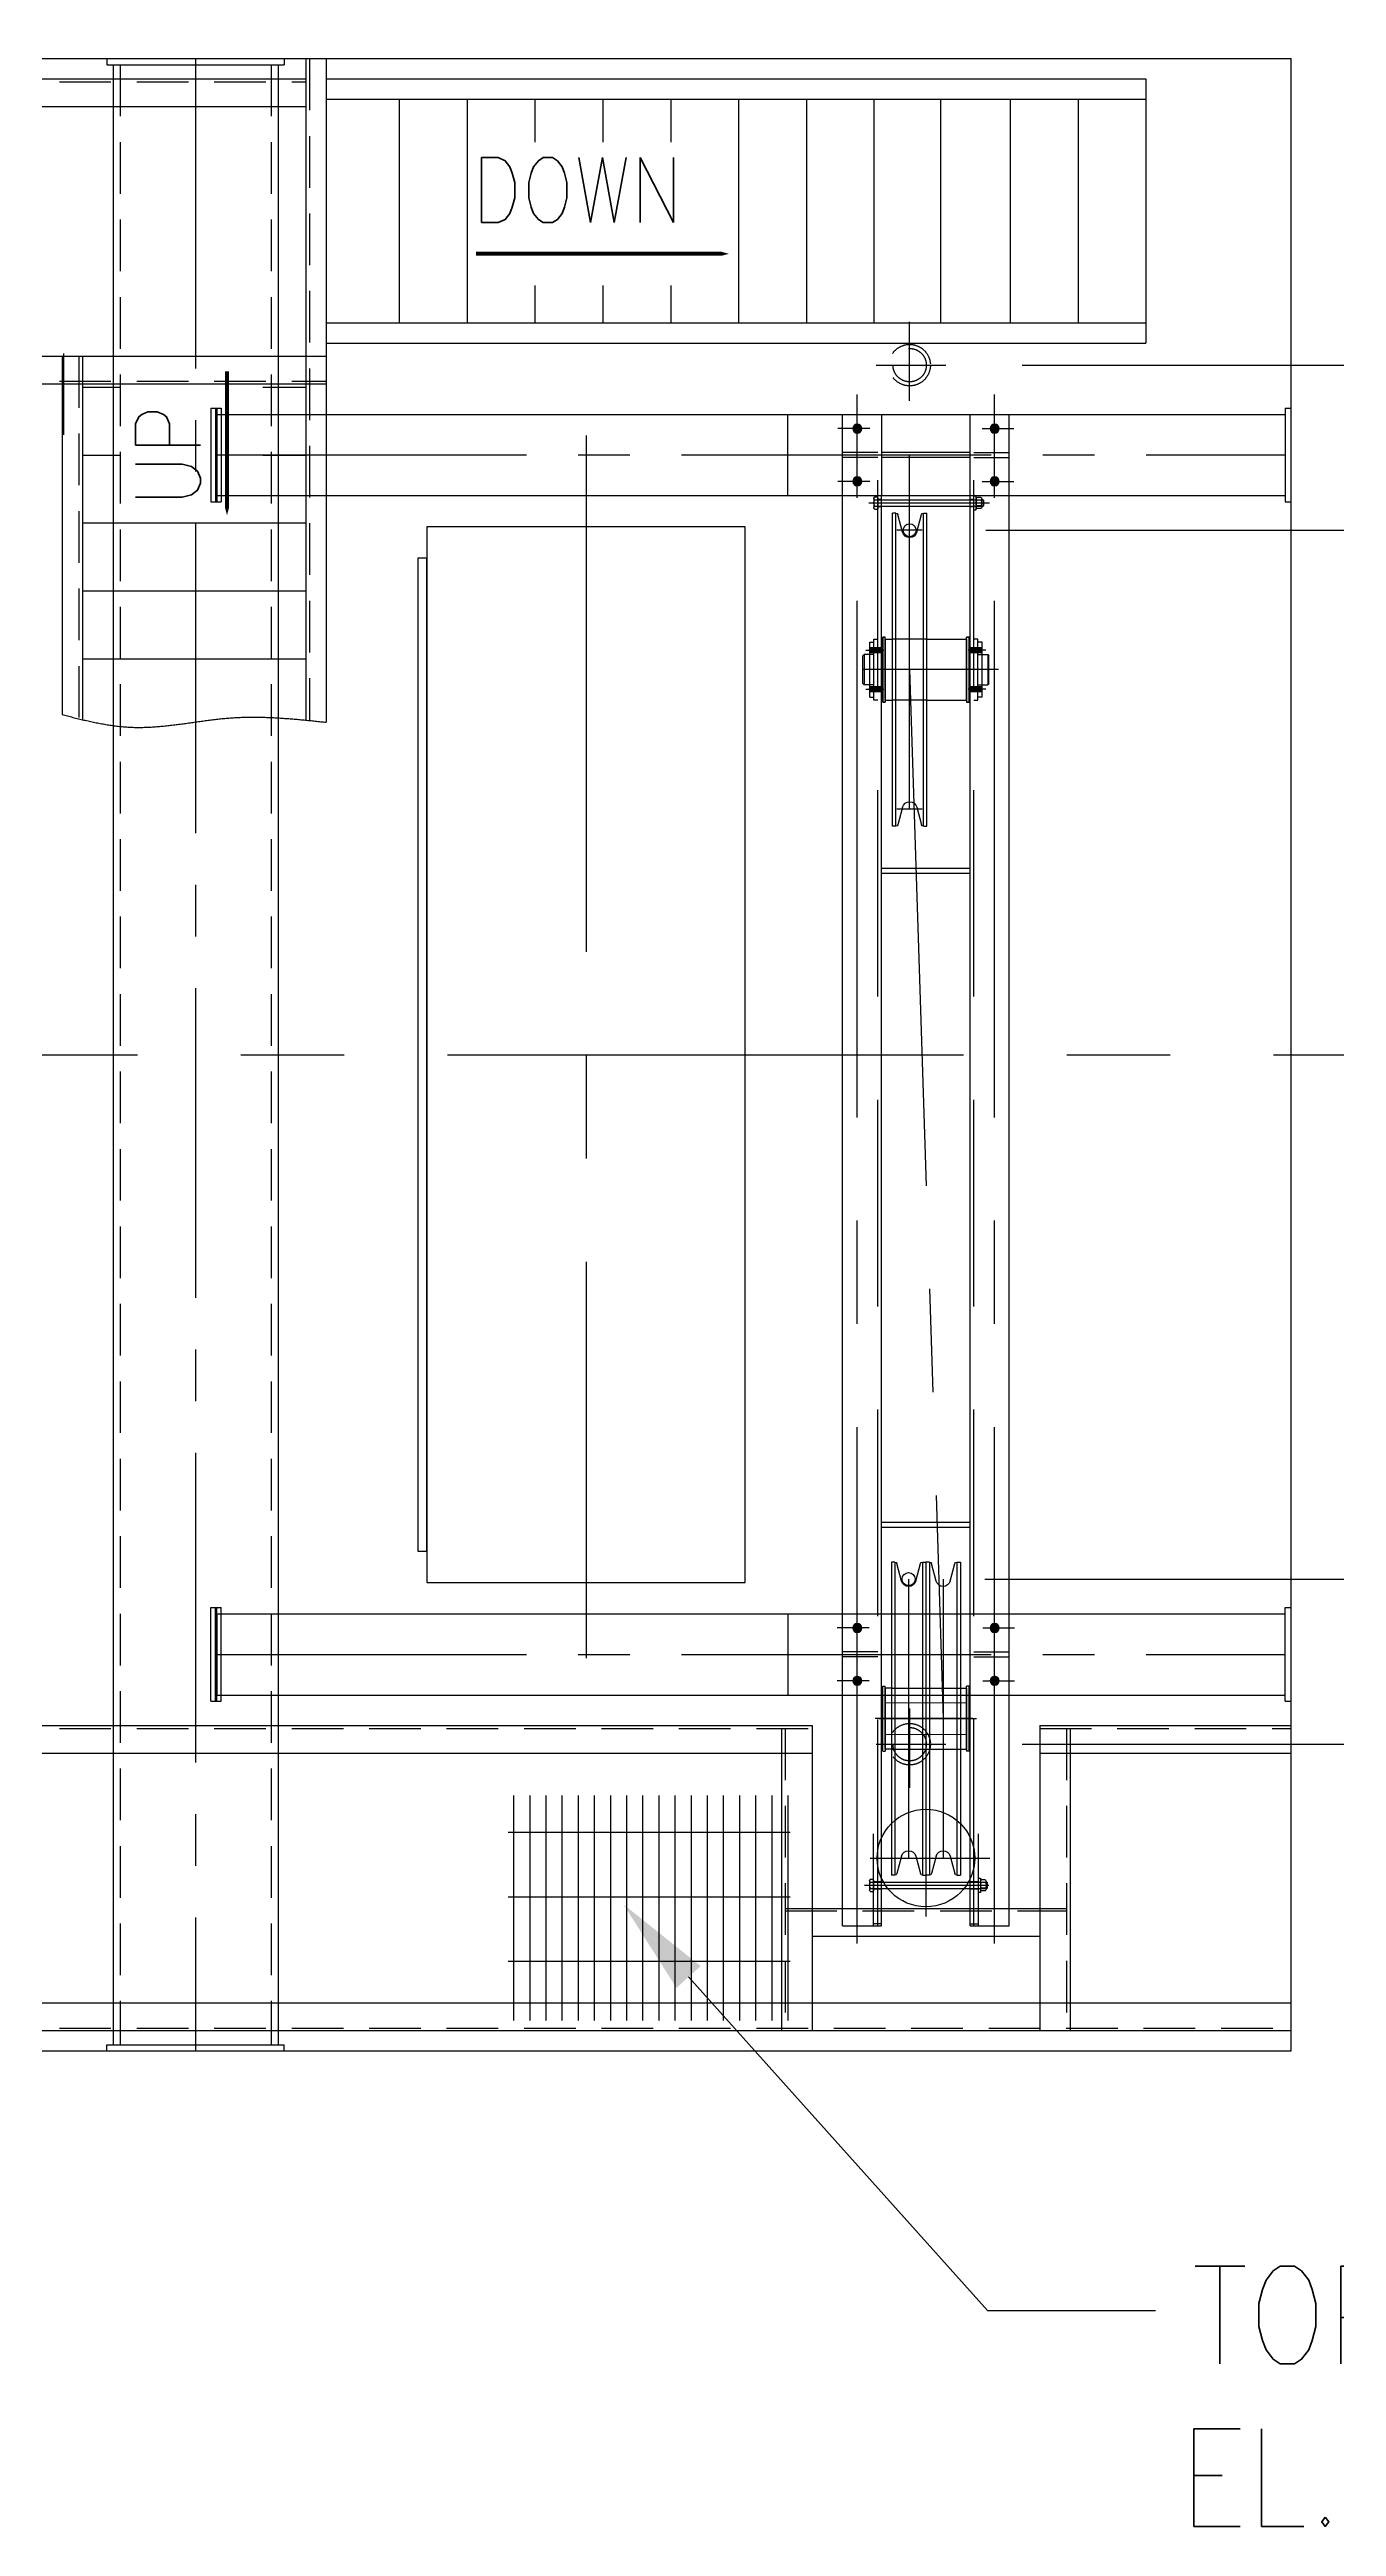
# Model space of a CAD drawing. Extents: x 0 to 68580, y 0 to 45720.
# Drawn here: x 39580 to 42745, y 21572 to 27664 of the extents above; entities that cross this region are included whole.
import ezdxf

# ---------------------------------------------------------------- set-up
doc = ezdxf.new("R2010")
doc.units = 0
doc.header["$LTSCALE"] = 40
for name, pattern in [('CENTER', [50.8, 31.75, -6.35, 6.35, -6.35]), ('CENTER2', [28.575, 19.05, -3.175, 3.175, -3.175]), ('HIDDEN2', [4.7625, 3.175, -1.5875]), ('HIDDENX2', [19.05, 12.7, -6.35])]:
    doc.linetypes.add(name, pattern=pattern)
doc.layers.get('0').update_dxf_attribs({"linetype": 'CONTINUOUS'})
doc.layers.get('DEFPOINTS').update_dxf_attribs({"linetype": 'CONTINUOUS'})
for name, color, linetype in [('EMS_CL', 1, 'CENTER'), ('EMS_DIM', 3, 'CONTINUOUS'), ('EMS_GRAY', 252, 'CONTINUOUS'), ('EMS_HATCH', 3, 'CONTINUOUS'), ('EMS_HF', 252, 'HIDDEN2'), ('EMS_HIDDEN', 252, 'HIDDENX2'), ('EMS_OBJECT', 252, 'CONTINUOUS'), ('EMS_REV', 7, 'CONTINUOUS'), ('EMS_SHIPSTRUCTURE', 151, 'CONTINUOUS'), ('EMS_TXT', 2, 'CONTINUOUS'), ('EMS_WALKWAY_PLATFORM', 2, 'CONTINUOUS'), ('EMS_WALKWAY_STAIRS', 2, 'CONTINUOUS'), ('MIKES_CHECK', 75, 'CONTINUOUS'), ('WALWAYSTUFF', 2, 'CONTINUOUS')]:
    doc.layers.add(name, color=color, linetype=linetype)
doc.styles.add('EMS', font='Romans.shx', dxfattribs={"width": 0.85, "height": 240})
doc.styles.add('ROMANS', font='romans.shx', dxfattribs={"width": 0.8})
doc.dimstyles.get("Standard").update_dxf_attribs({"dimtxt": 0.125, "dimasz": 0.25, "dimexe": 0.18, "dimexo": 0.0625, "dimgap": 0.09, "dimtad": 0, "dimtih": 1, "dimtoh": 1, "dimzin": 12, "dimcen": 0.09, "dimclrd": 160, "dimclre": 160, "dimclrt": 200, "dimazin": 3, "dimtfac": 1, "dimtofl": 0, "dimtmove": 0, "dimatfit": 3})

# ---------------------------------------------------------------- blocks, each defined once
blk = doc.blocks.new('*X199')
at = {"color": 0}
for p, q in [((40721.2, 23370.2), (40721.2, 22816.7)), ((40760.9, 23370.2), (40760.9, 22816.7)), ((40800.6, 23370.2), (40800.6, 22816.7)), ((40840.2, 23370.2), (40840.2, 22816.7)), ((40879.9, 23370.2), (40879.9, 22816.7)), ((40919.6, 23370.2), (40919.6, 22816.7)), ((40959.3, 23370.2), (40959.3, 22816.7)), ((40999, 23370.2), (40999, 22816.7)), ((41038.7, 23370.2), (41038.7, 22816.7)), ((41078.4, 23370.2), (41078.4, 22816.7)), ((41118.1, 23370.2), (41118.1, 22816.7)), ((41157.7, 23370.2), (41157.7, 22816.7)), ((41197.4, 23370.2), (41197.4, 22816.7)), ((41237.1, 23370.2), (41237.1, 22816.7)), ((41276.8, 23370.2), (41276.8, 22816.7)), ((41316.5, 23370.2), (41316.5, 22816.7)), ((41356.2, 23370.2), (41356.2, 22816.7)), ((41395.9, 23370.2), (41395.9, 22816.7)), ((40708.2, 23279.8), (41401.7, 23279.8)), ((40708.2, 23121), (41401.7, 23121)), ((40708.2, 22962.3), (41401.7, 22962.3))]:
    blk.add_line(p, q, dxfattribs=at)
blk = doc.blocks.new('*U310')
at = {"layer": 'EMS_DIM', "color": 0, "style": 'EMS', "width": 0.85}
blk.add_text('3083', height=240, dxfattribs=at).set_placement((38280.4, 28945.5))
blk = doc.blocks.new('*D99')
at = {"layer": 'DEFPOINTS', "color": 0}
for p in [(37127.4, 28833), (37127.4, 27642.2), (40210.5, 27642.2)]:
    blk.add_point(p, dxfattribs=at)
at = {"layer": 'EMS_DIM', "color": 0}
for p, q in [((37127.4, 27829.7), (37127.4, 28945.5)), ((40210.5, 27829.7), (40210.5, 28945.5)), ((39970.5, 28833), (37367.4, 28833))]:
    blk.add_line(p, q, dxfattribs=at)
for points in [[(37367.4, 28873), (37367.4, 28793), (37127.4, 28833)], [(39970.5, 28873), (39970.5, 28793), (40210.5, 28833)]]:
    blk.add_solid(points, dxfattribs=at)
at = {"layer": 'EMS_REV'}
blk.add_blockref('*U310', (0, 0), dxfattribs=at)
blk = doc.blocks.new('A$C523022BE')
at = {"layer": 'EMS_CL'}
for p, q in [((3661.1, 129), (-199.1, 129)), ((-65, 98.1), (-65, 176.5)), ((65, 98.1), (65, 176.5)), ((2885, 99.6), (2885, 178.1)), ((3015, 99.6), (3015, 178.1)), ((118, 100.3), (118, -196.7)), ((480, 107.7), (480, 63.8)), ((528, -218.9), (528, 117.2)), ((576, 107.7), (576, 63.8)), ((3108, -154.7), (3108, 84.7)), ((3108, 74.7), (3108, -164.7)), ((3518, 111.3), (3518, -194.7)), ((343, 0), (0, 0)), ((185, -31), (185, 31.9)), ((871, 0), (185, 0)), ((528, 0), (3108, -82.5)), ((871, -31), (871, 31.9)), ((2765, 2.5), (3451, 2.5)), ((2765, -82.5), (3451, -82.5)), ((-65, -178.1), (-65, -256.5)), ((65, -178.1), (65, -256.5)), ((480, -187.7), (480, -143.8)), ((576, -187.7), (576, -143.8)), ((2885, -179.6), (2885, -258.1)), ((3015, -179.6), (3015, -258.1)), ((3661.1, -209), (-199.1, -209))]:
    blk.add_line(p, q, dxfattribs=at)
at = {"layer": 'EMS_HF'}
for p, q in [((102.6, 85.3), (102.6, 78.7)), ((102.6, 78.7), (133.4, 78.7)), ((104.7, 78), (104.7, 78.7)), ((105.7, 78), (132.3, 78)), ((106.5, 88), (129.5, 88)), ((109, 78), (109, 69)), ((110, 78), (110, 69)), ((110.3, 85.3), (110.3, 78.7)), ((125.7, 85.3), (125.7, 78.7)), ((126, 78), (126, 69)), ((127, 78), (127, 69)), ((131.3, 78), (131.3, 78.7)), ((133.4, 85.3), (133.4, 78.7)), ((3509, 89), (3509, 69)), ((3510, 89), (3510, 69)), ((3526, 89), (3526, 69)), ((3527, 89), (3527, 69)), ((104.7, -175.1), (104.7, -165.8)), ((108, -163.5), (123, -163.5)), ((108, -177.4), (123, -177.4)), ((109, -149), (109, -158)), ((110, -149), (110, -180.9)), ((110, -180.9), (111.1, -182)), ((111.1, -182), (124.9, -182)), ((111.3, -175.1), (111.3, -165.8)), ((123, -163.5), (128, -163.5)), ((123, -177.4), (128, -177.4)), ((124.7, -175.1), (124.7, -165.8)), ((124.9, -182), (126, -180.9)), ((126, -149), (126, -180.9)), ((127, -149), (127, -158)), ((131.3, -175.1), (131.3, -165.8)), ((3509, -149), (3509, -169)), ((3510, -149), (3510, -189.9)), ((3526, -149), (3526, -189.9)), ((3527, -149), (3527, -169))]:
    blk.add_line(p, q, dxfattribs=at)
at = {"layer": 'EMS_HF', "const_width": 2.5}
for points in [[(3069.2, -140), (3069.2, 60)], [(3146.8, -140), (3146.8, 60)]]:
    blk.add_lwpolyline(points, dxfattribs=at)
at = {"layer": 'EMS_HF'}
blk.add_lwpolyline([(100.5, -158), (100.5, -163.1), (135.5, -163.1), (135.5, -158)], close=True, dxfattribs=at)
for centre, radius, start, end in [((106.5, 83.9), 4.11, 20.56999, 159.43001), ((118, 75.6), 12.4, 51.78679, 128.21321), ((129.5, 83.9), 4.11, 20.56999, 159.43001), ((108, -167.1), 3.56, 20.56999, 159.43001), ((108, -173.8), 3.56, 200.56999, 339.43001), ((118, -174.3), 10.8, 51.78679, 128.21321), ((118, -166.6), 10.8, 231.78679, 308.21321), ((128, -167.1), 3.56, 20.56999, 159.43001), ((128, -173.8), 3.56, 200.56999, 339.43001)]:
    blk.add_arc(centre, radius, start, end, dxfattribs=at)
at = {"layer": 'EMS_HIDDEN'}
for p, q in [((-6, 78), (-6, 165)), ((6, 78), (6, 165)), ((2944, 78), (2944, 165)), ((2956, 78), (2956, 165)), ((3618, 78), (-100, 78)), ((3618, 89), (3391.4, 89)), ((453, -42.5), (453, 42.5)), ((603, -42.5), (603, 42.5)), ((3033, 45), (3033, -125)), ((3183, 45), (3183, -125)), ((3618, -158), (-100, -158)), ((-6, -158), (-6, -245)), ((6, -158), (6, -245)), ((2944, -158), (2944, -245)), ((2956, -158), (2956, -245)), ((3618, -169), (3391.4, -169))]:
    blk.add_line(p, q, dxfattribs=at)
at = {"layer": 'EMS_OBJECT'}
for p, q in [((3618, 165), (-100, 165)), ((-100, 165), (-100, 69)), ((3618, 165), (3618, 69)), ((-100, 69), (100, 69)), ((-6, -149), (-6, 69)), ((6, -149), (6, 69)), ((3618, 69), (100, 69)), ((110, 69), (110, -149)), ((126, 69), (126, -149)), ((448, 60), (448, 66)), ((448, 66), (448, 60)), ((448, 66), (608, 66)), ((608, 66), (448, 66)), ((453, 88), (453, 78)), ((603, 88), (453, 88)), ((596, 98), (460, 98)), ((460, 98), (460, 88)), ((490.7, 112), (493.7, 115)), ((490.7, 88), (490.7, 112)), ((490.7, 112), (565.3, 112)), ((562.3, 115), (493.7, 115)), ((562.3, 115), (565.3, 112)), ((565.3, 88), (565.3, 112)), ((596, 98), (596, 88)), ((603, 78), (603, 88)), ((608, 60), (608, 66)), ((608, 66), (608, 60)), ((1017, -149), (1017, 69)), ((1029, -149), (1029, 69)), ((2626, -149), (2626, 69)), ((2638, -149), (2638, 69)), ((3028, 66), (3028, 60)), ((3188, 66), (3028, 66)), ((3188, 66), (3188, 60)), ((3502.6, 96.3), (3502.6, 89.7)), ((3502.6, 89.7), (3533.4, 89.7)), ((3504.7, 89), (3504.7, 89.7)), ((3505.7, 89), (3532.3, 89)), ((3506.5, 99), (3529.5, 99)), ((3510, 69), (3510, -149)), ((3510.3, 96.3), (3510.3, 89.7)), ((3525.7, 96.3), (3525.7, 89.7)), ((3526, 69), (3526, -149)), ((3531.3, 89), (3531.3, 89.7)), ((3533.4, 96.3), (3533.4, 89.7)), ((3613, 69), (3613, 89)), ((328, 42.5), (143, 42.5)), ((143, 33.7), (143, 42.5)), ((328, 33.7), (143, 33.7)), ((189.7, 17.4), (146.7, 28.9)), ((913, 42.5), (328, 42.5)), ((913, 33.7), (328, 33.7)), ((453, 60), (448, 60)), ((453, 60), (448, 60)), ((453, 60), (603, 60)), ((603, 60), (453, 60)), ((453, 60), (453, 42.5)), ((603, 60), (603, 42.5)), ((603, 60), (608, 60)), ((603, 60), (608, 60)), ((866.3, 17.4), (909.3, 28.9)), ((913, 33.7), (913, 42.5)), ((2723, 45), (3493, 45)), ((2723, 36.2), (2723, 45)), ((2723, 36.2), (3493, 36.2)), ((2769.7, 19.9), (2726.7, 31.4)), ((3033, 60), (3028, 60)), ((3033, 42.5), (3033, 60)), ((3183, 60), (3033, 60)), ((3033, 60), (3183, 60)), ((3033, 45), (3033, 60)), ((3033, 60), (3068, 60)), ((3033, 42.5), (3033, 60)), ((3148, 60), (3068, 60)), ((3148, 60), (3183, 60)), ((3183, 42.5), (3183, 60)), ((3183, 60), (3188, 60)), ((3183, 45), (3183, 60)), ((3183, 42.5), (3183, 60)), ((3446.3, 19.9), (3489.3, 31.4)), ((3493, 36.2), (3493, 45)), ((328, -33.7), (143, -33.7)), ((143, -33.7), (143, -42.5)), ((328, -42.5), (143, -42.5)), ((189.7, -17.4), (146.7, -28.9)), ((913, -33.7), (328, -33.7)), ((913, -42.5), (328, -42.5)), ((453, -42.5), (453, -140)), ((603, -42.5), (603, -140)), ((866.3, -17.4), (909.3, -28.9)), ((913, -33.7), (913, -42.5)), ((2723, -31.2), (2723, -40)), ((2723, -31.2), (3493, -31.2)), ((2723, -40), (3493, -40)), ((2723, -48.8), (2723, -40)), ((2723, -48.8), (3493, -48.8)), ((2769.7, -14.9), (2726.7, -26.4)), ((2769.7, -65.1), (2726.7, -53.6)), ((3446.3, -14.9), (3489.3, -26.4)), ((3446.3, -65.1), (3489.3, -53.6)), ((3493, -31.2), (3493, -40)), ((3493, -48.8), (3493, -40)), ((2723, -116.2), (2723, -125)), ((2723, -116.2), (3493, -116.2)), ((2769.7, -99.9), (2726.7, -111.4)), ((3446.3, -99.9), (3489.3, -111.4)), ((3493, -116.2), (3493, -125)), ((3618, -149), (-100, -149)), ((-100, -149), (-100, -245)), ((453, -140), (448, -140)), ((453, -140), (448, -140)), ((448, -140), (448, -146)), ((448, -146), (448, -140)), ((448, -146), (608, -146)), ((608, -146), (448, -146)), ((453, -140), (603, -140)), ((603, -140), (453, -140)), ((453, -168), (453, -158)), ((603, -168), (453, -168)), ((460, -178), (460, -168)), ((596, -178), (460, -178)), ((490.7, -168), (490.7, -192)), ((565.3, -168), (565.3, -192)), ((596, -178), (596, -168)), ((603, -140), (608, -140)), ((603, -140), (608, -140)), ((603, -158), (603, -168)), ((608, -140), (608, -146)), ((608, -146), (608, -140)), ((2723, -125), (3493, -125)), ((3028, -146), (3028, -140)), ((3033, -140), (3028, -140)), ((3188, -146), (3028, -146)), ((3033, -122.5), (3033, -140)), ((3033, -125), (3033, -140)), ((3183, -140), (3033, -140)), ((3033, -140), (3183, -140)), ((3033, -140), (3068, -140)), ((3148, -140), (3068, -140)), ((3148, -140), (3183, -140)), ((3183, -122.5), (3183, -140)), ((3183, -125), (3183, -140)), ((3183, -140), (3188, -140)), ((3188, -146), (3188, -140)), ((3504.7, -186.1), (3504.7, -176.8)), ((3508, -174.5), (3523, -174.5)), ((3511.3, -186.1), (3511.3, -176.8)), ((3523, -174.5), (3528, -174.5)), ((3524.7, -186.1), (3524.7, -176.8)), ((3531.3, -186.1), (3531.3, -176.8)), ((3613, -149), (3613, -169)), ((3618, -149), (3618, -245)), ((490.7, -192), (493.7, -195)), ((490.7, -192), (565.3, -192)), ((562.3, -195), (493.7, -195)), ((562.3, -195), (565.3, -192)), ((3508, -188.4), (3523, -188.4)), ((3510, -189.9), (3511.1, -191)), ((3511.1, -191), (3524.9, -191)), ((3523, -188.4), (3528, -188.4)), ((3524.9, -191), (3526, -189.9)), ((3618, -245), (-100, -245))]:
    blk.add_line(p, q, dxfattribs=at)
at = {"layer": 'EMS_OBJECT', "const_width": 11}
for points in [[(-59.5, 129, 1), (-70.5, 129, 1)], [(70.5, 129, 1), (59.5, 129, 1)], [(2890.5, 129, 1), (2879.5, 129, 1)], [(3020.5, 129, 1), (3009.5, 129, 1)], [(-59.5, -209, 1), (-70.5, -209, 1)], [(70.5, -209, 1), (59.5, -209, 1)], [(2890.5, -209, 1), (2879.5, -209, 1)], [(3020.5, -209, 1), (3009.5, -209, 1)]]:
    blk.add_lwpolyline(points, format="xyb", close=True, dxfattribs=at)
at = {"layer": 'EMS_OBJECT', "const_width": 16}
for points in [[(480, 98), (480, 69)], [(576, 98), (576, 69)], [(480, -178), (480, -149)], [(576, -178), (576, -149)]]:
    blk.add_lwpolyline(points, dxfattribs=at)
at = {"layer": 'EMS_OBJECT'}
blk.add_lwpolyline([(3500.5, -169), (3500.5, -174.1), (3535.5, -174.1), (3535.5, -169)], close=True, dxfattribs=at)
for centre in [(-65, 129), (65, 129), (2885, 129), (3015, 129), (-65, -209), (65, -209), (2885, -209), (3015, -209)]:
    blk.add_circle(centre, 11, dxfattribs=at)
for centre, radius, start, end in [((3506.5, 94.9), 4.11, 20.56999, 159.43001), ((3518, 86.6), 12.4, 51.78679, 128.21321), ((3529.5, 94.9), 4.11, 20.56999, 159.43001), ((148, 33.7), 5, 180, 255), ((185, 0), 18, 285, 75), ((871, 0), 18, 105, 255), ((908, 33.7), 5, 285, 0), ((2728, 36.2), 5, 180, 255), ((2765, 2.5), 18, 285, 75), ((3451, 2.5), 18, 105, 255), ((3488, 36.2), 5, 285, 0), ((148, -33.7), 5, 105, 180), ((908, -33.7), 5, 0, 75), ((2728, -31.2), 5, 105, 180), ((2728, -48.8), 5, 180, 255), ((3488, -31.2), 5, 0, 75), ((3488, -48.8), 5, 285, 0), ((2728, -116.2), 5, 105, 180), ((2765, -82.5), 18, 285, 75), ((3451, -82.5), 18, 105, 255), ((3488, -116.2), 5, 0, 75), ((3508, -178.1), 3.56, 20.56999, 159.43001), ((3518, -185.3), 10.8, 51.78679, 128.21321), ((3528, -178.1), 3.56, 20.56999, 159.43001), ((3508, -184.8), 3.56, 200.56999, 339.43001), ((3518, -177.6), 10.8, 231.78679, 308.21321), ((3528, -184.8), 3.56, 200.56999, 339.43001)]:
    blk.add_arc(centre, radius, start, end, dxfattribs=at)
blk = doc.blocks.new('*U271')
at = {"layer": 'EMS_DIM', "color": 0, "style": 'EMS', "width": 0.85}
blk.add_text('1475', height=240, dxfattribs=at).set_placement((44893.5, 24334.7))
blk = doc.blocks.new('*D100')
at = {"layer": 'DEFPOINTS', "color": 0}
for p in [(42634.1, 25192.2), (45296.6, 25192.2), (42619.1, 23717.2)]:
    blk.add_point(p, dxfattribs=at)
at = {"layer": 'EMS_DIM', "color": 0}
for p, q in [((42821.6, 25192.2), (45409.1, 25192.2)), ((45296.6, 24952.2), (45296.6, 24687.2)), ((45296.6, 23957.2), (45296.6, 24222.2)), ((42806.6, 23717.2), (45409.1, 23717.2))]:
    blk.add_line(p, q, dxfattribs=at)
for points in [[(45256.6, 24952.2), (45336.6, 24952.2), (45296.6, 25192.2)], [(45256.6, 23957.2), (45336.6, 23957.2), (45296.6, 23717.2)]]:
    blk.add_solid(points, dxfattribs=at)
at = {"layer": 'EMS_REV'}
blk.add_blockref('*U271', (0, 0), dxfattribs=at)
blk = doc.blocks.new('*U272')
at = {"layer": 'EMS_DIM', "color": 0, "style": 'EMS', "width": 0.85}
blk.add_text('1475', height=240, dxfattribs=at).set_placement((44893.5, 25809.7))
blk = doc.blocks.new('*D101')
at = {"layer": 'DEFPOINTS', "color": 0}
for p in [(42619.1, 26667.2), (42634.1, 25192.2), (45296.6, 25192.2)]:
    blk.add_point(p, dxfattribs=at)
at = {"layer": 'EMS_DIM', "color": 0}
for p, q in [((42806.6, 26667.2), (45409.1, 26667.2)), ((45296.6, 26427.2), (45296.6, 26162.2)), ((45296.6, 25432.2), (45296.6, 25697.2)), ((42821.6, 25192.2), (45409.1, 25192.2))]:
    blk.add_line(p, q, dxfattribs=at)
for points in [[(45256.6, 26427.2), (45336.6, 26427.2), (45296.6, 26667.2)], [(45256.6, 25432.2), (45336.6, 25432.2), (45296.6, 25192.2)]]:
    blk.add_solid(points, dxfattribs=at)
at = {"layer": 'EMS_REV'}
blk.add_blockref('*U272', (0, 0), dxfattribs=at)
blk = doc.blocks.new('*U273')
at = {"layer": 'EMS_DIM', "color": 0, "style": 'EMS', "width": 0.85}
blk.add_text('1696', height=240, dxfattribs=at).set_placement((46062.7, 25920.2))
blk = doc.blocks.new('*D102')
at = {"layer": 'DEFPOINTS', "color": 0}
for p in [(41784.5, 26888.2), (42634.1, 25192.2), (46465.9, 25192.2)]:
    blk.add_point(p, dxfattribs=at)
at = {"layer": 'EMS_DIM', "color": 0}
for p, q in [((41972, 26888.2), (46578.4, 26888.2)), ((46465.9, 26648.2), (46465.9, 26272.7)), ((46465.9, 25432.2), (46465.9, 25807.7)), ((42821.6, 25192.2), (46578.4, 25192.2))]:
    blk.add_line(p, q, dxfattribs=at)
for points in [[(46425.9, 26648.2), (46505.9, 26648.2), (46465.9, 26888.2)], [(46425.9, 25432.2), (46505.9, 25432.2), (46465.9, 25192.2)]]:
    blk.add_solid(points, dxfattribs=at)
at = {"layer": 'EMS_REV'}
blk.add_blockref('*U273', (0, 0), dxfattribs=at)
blk = doc.blocks.new('*U274')
at = {"layer": 'EMS_DIM', "color": 0, "style": 'EMS', "width": 0.85}
blk.add_text('1696', height=240, dxfattribs=at).set_placement((46073.6, 24224.2))
blk = doc.blocks.new('*D95')
at = {"layer": 'DEFPOINTS', "color": 0}
for p in [(43604.6, 25192.2), (46476.7, 25192.2), (41784.5, 23496.2)]:
    blk.add_point(p, dxfattribs=at)
at = {"layer": 'EMS_DIM', "color": 0}
for p, q in [((43792.1, 25192.2), (46589.2, 25192.2)), ((46476.7, 24952.2), (46476.7, 24576.7)), ((46476.7, 23736.2), (46476.7, 24111.7)), ((41972, 23496.2), (46589.2, 23496.2))]:
    blk.add_line(p, q, dxfattribs=at)
for points in [[(46436.7, 24952.2), (46516.7, 24952.2), (46476.7, 25192.2)], [(46436.7, 23736.2), (46516.7, 23736.2), (46476.7, 23496.2)]]:
    blk.add_solid(points, dxfattribs=at)
at = {"layer": 'EMS_REV'}
blk.add_blockref('*U274', (0, 0), dxfattribs=at)
blk = doc.blocks.new('*U275')
at = {"layer": 'EMS_DIM', "color": 0, "style": 'EMS', "width": 0.85}
blk.add_text('1290', height=240, dxfattribs=at).set_placement((43364, 25717.2))
blk = doc.blocks.new('*D96')
at = {"layer": 'DEFPOINTS', "color": 0}
for p in [(41695.4, 26482.2), (42634.1, 25192.2), (43767.1, 25192.2)]:
    blk.add_point(p, dxfattribs=at)
at = {"layer": 'EMS_DIM', "color": 0}
for p, q in [((41882.9, 26482.2), (43879.6, 26482.2)), ((43767.1, 26242.2), (43767.1, 26069.7)), ((43767.1, 25432.2), (43767.1, 25604.7)), ((42821.6, 25192.2), (43879.6, 25192.2))]:
    blk.add_line(p, q, dxfattribs=at)
for points in [[(43727.1, 26242.2), (43807.1, 26242.2), (43767.1, 26482.2)], [(43727.1, 25432.2), (43807.1, 25432.2), (43767.1, 25192.2)]]:
    blk.add_solid(points, dxfattribs=at)
at = {"layer": 'EMS_REV'}
blk.add_blockref('*U275', (0, 0), dxfattribs=at)
blk = doc.blocks.new('*U276')
at = {"layer": 'EMS_DIM', "color": 0, "style": 'EMS', "width": 0.85}
blk.add_text('1290', height=240, dxfattribs=at).set_placement((43364, 24427.2))
blk = doc.blocks.new('*D77')
at = {"layer": 'DEFPOINTS', "color": 0}
for p in [(42634.1, 25192.2), (41692.9, 23902.2), (43767.1, 23902.2)]:
    blk.add_point(p, dxfattribs=at)
at = {"layer": 'EMS_DIM', "color": 0}
for p, q in [((42821.6, 25192.2), (43879.6, 25192.2)), ((43767.1, 24952.2), (43767.1, 24779.7)), ((43767.1, 24142.2), (43767.1, 24314.7)), ((41880.4, 23902.2), (43879.6, 23902.2))]:
    blk.add_line(p, q, dxfattribs=at)
for points in [[(43727.1, 24952.2), (43807.1, 24952.2), (43767.1, 25192.2)], [(43727.1, 24142.2), (43807.1, 24142.2), (43767.1, 23902.2)]]:
    blk.add_solid(points, dxfattribs=at)
at = {"layer": 'EMS_REV'}
blk.add_blockref('*U276', (0, 0), dxfattribs=at)
blk = doc.blocks.new('*U205')
at = {"layer": 'EMS_TXT', "style": 'EMS', "width": 0.85}
for s, p in [('TOP OF GRATING', (42388.6, 21972.2)), ('EL. 6446 A.B.', (42359.4, 21572.2))]:
    blk.add_text(s, height=240, dxfattribs=at).set_placement(p)
blk = doc.blocks.new('*U220')
at = {"layer": 'EMS_DIM'}
blk.add_lwpolyline([(41151.6, 22923.7), (41887.3, 22103.6), (42300.2, 22103.1)], dxfattribs=at)
blk.add_solid([(41121.9, 22897), (40991.4, 23102.4), (41181.4, 22950.4)], dxfattribs=at)

msp = doc.modelspace()

# ---------------------------------------------------------------- linework, layer by layer
at = {"layer": 'EMS_CL'}
for p, q in [((40899.437, 26714.938), (40899.437, 23707.862)), ((36494.253, 25192.206), (43604.647, 25192.206)), ((41735.437, 23393.507), (41735.437, 23072.146)), ((41598.508, 23216.206), (41892.538, 23216.206))]:
    msp.add_line(p, q, dxfattribs=at)
at = {"layer": 'EMS_DIM'}
msp.add_polyline3d([(39610.5, 26028.7, 0), (39613.9, 26027.9, 0), (39617.2, 26027, 0), (39620.6, 26026.2, 0), (39623.9, 26025.3, 0), (39627.3, 26024.5, 0), (39630.7, 26023.6, 0), (39634, 26022.8, 0), (39637.4, 26021.9, 0), (39640.7, 26021.1, 0), (39644.1, 26020.3, 0), (39647.5, 26019.4, 0), (39650.8, 26018.6, 0), (39654.2, 26017.8, 0), (39657.5, 26017, 0), (39660.9, 26016.2, 0), (39664.3, 26015.4, 0), (39667.6, 26014.6, 0), (39671, 26013.9, 0), (39674.4, 26013.1, 0), (39677.7, 26012.4, 0), (39681.1, 26011.6, 0), (39684.4, 26010.9, 0), (39687.8, 26010.2, 0), (39691.2, 26009.5, 0), (39694.5, 26008.8, 0), (39697.9, 26008.1, 0), (39701.3, 26007.5, 0), (39704.6, 26006.8, 0), (39708, 26006.2, 0), (39711.4, 26005.6, 0), (39714.7, 26005, 0), (39718.1, 26004.4, 0), (39721.5, 26003.9, 0), (39724.9, 26003.3, 0), (39728.2, 26002.8, 0), (39731.6, 26002.3, 0), (39735, 26001.8, 0), (39738.3, 26001.3, 0), (39741.7, 26000.9, 0), (39745.1, 26000.5, 0), (39748.5, 26000.1, 0), (39751.8, 25999.7, 0), (39755.2, 25999.4, 0), (39758.6, 25999.1, 0), (39762, 25998.8, 0), (39765.4, 25998.5, 0), (39768.7, 25998.2, 0), (39772.1, 25998, 0), (39775.5, 25997.8, 0), (39778.9, 25997.7, 0), (39782.3, 25997.5, 0), (39785.7, 25997.4, 0), (39789.1, 25997.3, 0), (39792.4, 25997.3, 0), (39795.8, 25997.2, 0), (39799.2, 25997.2, 0), (39802.6, 25997.2, 0), (39806, 25997.3, 0), (39809.4, 25997.3, 0), (39812.8, 25997.4, 0), (39816.2, 25997.5, 0), (39819.6, 25997.6, 0), (39823, 25997.8, 0), (39826.4, 25998, 0), (39829.8, 25998.1, 0), (39833.2, 25998.3, 0), (39836.6, 25998.6, 0), (39840, 25998.8, 0), (39843.4, 25999.1, 0), (39846.8, 25999.3, 0), (39850.2, 25999.6, 0), (39853.6, 25999.9, 0), (39857, 26000.2, 0), (39860.4, 26000.6, 0), (39863.8, 26000.9, 0), (39867.2, 26001.3, 0), (39870.6, 26001.6, 0), (39874.1, 26002, 0), (39877.5, 26002.4, 0), (39880.9, 26002.8, 0), (39884.3, 26003.2, 0), (39887.7, 26003.6, 0), (39891.1, 26004, 0), (39894.5, 26004.5, 0), (39897.9, 26004.9, 0), (39901.3, 26005.4, 0), (39904.8, 26005.8, 0), (39908.2, 26006.3, 0), (39911.6, 26006.7, 0), (39915, 26007.2, 0), (39918.4, 26007.7, 0), (39921.8, 26008.1, 0), (39925.3, 26008.6, 0), (39928.7, 26009.1, 0), (39932.1, 26009.6, 0), (39935.5, 26010, 0), (39938.9, 26010.5, 0), (39942.3, 26011, 0), (39945.8, 26011.5, 0), (39949.2, 26011.9, 0), (39952.6, 26012.4, 0), (39956, 26012.9, 0), (39959.4, 26013.3, 0), (39962.9, 26013.8, 0), (39966.3, 26014.2, 0), (39969.7, 26014.7, 0), (39973.1, 26015.1, 0), (39976.5, 26015.5, 0), (39980, 26016, 0), (39983.4, 26016.4, 0), (39986.8, 26016.8, 0), (39990.2, 26017.2, 0), (39993.7, 26017.6, 0), (39997.1, 26017.9, 0), (40000.5, 26018.3, 0), (40003.9, 26018.7, 0), (40007.3, 26019, 0), (40010.8, 26019.3, 0), (40014.2, 26019.6, 0), (40017.6, 26019.9, 0), (40021, 26020.2, 0), (40024.5, 26020.5, 0), (40027.9, 26020.7, 0), (40031.3, 26021, 0), (40034.7, 26021.2, 0), (40038.1, 26021.4, 0), (40041.6, 26021.6, 0), (40045, 26021.7, 0), (40048.4, 26021.9, 0), (40051.8, 26022, 0), (40055.3, 26022.1, 0), (40058.7, 26022.2, 0), (40062.1, 26022.3, 0), (40065.5, 26022.4, 0), (40068.9, 26022.4, 0), (40072.4, 26022.5, 0), (40075.8, 26022.5, 0), (40079.2, 26022.5, 0), (40082.6, 26022.5, 0), (40086.1, 26022.5, 0), (40089.5, 26022.5, 0), (40092.9, 26022.4, 0), (40096.3, 26022.4, 0), (40099.7, 26022.3, 0), (40103.2, 26022.2, 0), (40106.6, 26022.2, 0), (40110, 26022.1, 0), (40113.4, 26021.9, 0), (40116.8, 26021.8, 0), (40120.3, 26021.7, 0), (40123.7, 26021.5, 0), (40127.1, 26021.4, 0), (40130.5, 26021.2, 0), (40134, 26021, 0), (40137.4, 26020.8, 0), (40140.8, 26020.6, 0), (40144.2, 26020.4, 0), (40147.6, 26020.2, 0), (40151.1, 26020, 0), (40154.5, 26019.8, 0), (40157.9, 26019.5, 0), (40161.3, 26019.3, 0), (40164.7, 26019, 0), (40168.2, 26018.8, 0), (40171.6, 26018.5, 0), (40175, 26018.2, 0), (40178.4, 26017.9, 0), (40181.8, 26017.7, 0), (40185.3, 26017.4, 0), (40188.7, 26017.1, 0), (40192.1, 26016.8, 0), (40195.5, 26016.4, 0), (40198.9, 26016.1, 0), (40202.4, 26015.8, 0), (40205.8, 26015.5, 0), (40209.2, 26015.2, 0), (40212.6, 26014.8, 0), (40216, 26014.5, 0), (40219.5, 26014.1, 0), (40222.9, 26013.8, 0), (40226.3, 26013.5, 0), (40229.7, 26013.1, 0), (40233.2, 26012.8, 0), (40236.6, 26012.4, 0), (40240, 26012, 0), (40243.4, 26011.7, 0), (40246.8, 26011.3, 0), (40250.3, 26011, 0), (40253.7, 26010.6, 0), (40257.1, 26010.3, 0), (40260.5, 26009.9, 0)], dxfattribs=at)
at = {"layer": 'EMS_GRAY'}
for points in [[(40507.428, 23894.201), (41291.212, 23894.201), (41291.212, 26490.201), (40507.428, 26490.201)], [(40485.428, 23971.201), (40507.428, 23971.201), (40507.428, 26413.211), (40485.428, 26413.211)]]:
    msp.add_lwpolyline(points, close=True, dxfattribs=at)
msp.add_circle((41735.437, 23216.206), 120, dxfattribs=at)
at = {"layer": 'EMS_OBJECT', "color": 252}
msp.add_line((39614.882, 26717.206), (39614.882, 26917.206), dxfattribs=at)
at = {"layer": 'EMS_SHIPSTRUCTURE'}
for p, q in [((37127.437, 27642.206), (42634.102, 27642.206)), ((39721.099, 27642.206), (39721.099, 27627.206)), ((39721.099, 27627.206), (40157.099, 27627.206)), ((39736.099, 27627.206), (39736.099, 22757.206)), ((40142.099, 27627.206), (40142.099, 22757.206)), ((40157.099, 27642.206), (40157.099, 27627.206)), ((42634.102, 22742.206), (42634.102, 27642.206)), ((39976.623, 26782.206), (40001.559, 26782.206)), ((39976.623, 26782.206), (39976.623, 26552.206)), ((39988.214, 26782.206), (39988.214, 26552.206)), ((39991.32, 26782.206), (39991.32, 26552.206)), ((39991.32, 26767.206), (42619.102, 26767.206)), ((39991.32, 26567.206), (39991.32, 26767.206)), ((40001.559, 26782.206), (40001.559, 26552.206)), ((41396.115, 26567.206), (41396.115, 26767.206)), ((42619.102, 26782.206), (42634.102, 26782.206)), ((42619.102, 26782.206), (42619.102, 26552.206)), ((39991.32, 26567.206), (42619.102, 26567.206)), ((39976.623, 26552.206), (40001.559, 26552.206)), ((42619.102, 26552.206), (42634.102, 26552.206)), ((39976.623, 23832.206), (40001.559, 23832.206)), ((39976.623, 23602.206), (39976.623, 23832.206)), ((39988.214, 23602.206), (39988.214, 23832.206)), ((39991.32, 23602.206), (39991.32, 23832.206)), ((40001.559, 23602.206), (40001.559, 23832.206)), ((42619.102, 23832.206), (42634.102, 23832.206)), ((42619.102, 23602.206), (42619.102, 23832.206)), ((39991.32, 23817.206), (42619.102, 23817.206)), ((39991.32, 23817.206), (39991.32, 23617.206)), ((41396.115, 23817.206), (41396.115, 23617.206)), ((39976.623, 23602.206), (40001.559, 23602.206)), ((39991.32, 23617.206), (42619.102, 23617.206)), ((42619.102, 23602.206), (42634.102, 23602.206)), ((37127.437, 22742.206), (42634.102, 22742.206)), ((39721.099, 22757.206), (40157.099, 22757.206)), ((39721.099, 22742.206), (39721.099, 22757.206)), ((40157.099, 22742.206), (40157.099, 22757.206))]:
    msp.add_line(p, q, dxfattribs=at)
at = {"layer": 'EMS_SHIPSTRUCTURE', "linetype": 'HIDDEN2'}
for p, q in [((39753.099, 27627.206), (39753.099, 22757.206)), ((40125.099, 27627.206), (40125.099, 22757.206))]:
    msp.add_line(p, q, dxfattribs=at)
at = {"layer": 'EMS_SHIPSTRUCTURE', "linetype": 'CENTER2'}
for p, q in [((39939.099, 27642.206), (39939.099, 22742.206)), ((41695.437, 26800.141), (41695.437, 26995.12)), ((41612.904, 26888.206), (41784.522, 26888.206)), ((39991.32, 26667.206), (42619.102, 26667.206)), ((39991.32, 23717.206), (42619.102, 23717.206)), ((41695.437, 23584.271), (41695.437, 23389.292)), ((41612.904, 23496.206), (41784.522, 23496.206))]:
    msp.add_line(p, q, dxfattribs=at)
at = {"layer": 'EMS_SHIPSTRUCTURE', "linetype": 'HIDDEN2'}
for centre, radius in [((41695.437, 26888.206), 51), ((41695.437, 26888.206), 41), ((41695.437, 23496.206), 51), ((41695.437, 23496.206), 41)]:
    msp.add_circle(centre, radius, dxfattribs=at)
at = {"layer": 'EMS_WALKWAY_PLATFORM'}
for p, q in [((40210.513, 27642.206), (40210.513, 26015.028)), ((40260.513, 27642.206), (40260.513, 26009.893)), ((37127.437, 27592.206), (40210.513, 27592.206)), ((40260.513, 27592.449), (42276.614, 27592.449)), ((40260.513, 27592.206), (40260.513, 26942.206)), ((40260.513, 27592.206), (40260.513, 26942.206)), ((40260.513, 27592.206), (40260.513, 26942.206)), ((40260.513, 27592.206), (40260.513, 26942.206)), ((40260.513, 27542.449), (42276.614, 27542.449)), ((37127.437, 27524.206), (40210.513, 27524.206)), ((40260.513, 26992.449), (42276.614, 26992.449)), ((40260.513, 26942.449), (42276.614, 26942.449)), ((37127.437, 26910.206), (40260.513, 26910.206)), ((39610.513, 26910.206), (39610.513, 26028.717)), ((39660.513, 26910.206), (39660.513, 26016.292)), ((37127.437, 26842.206), (40260.513, 26842.206)), ((37127.437, 23542.206), (41455.333, 23542.206)), ((41380.333, 23535.206), (41380.333, 22792.206)), ((41455.333, 23542.206), (41455.333, 22792.206)), ((42015.54, 23542.206), (42015.54, 22792.206)), ((42015.54, 23542.206), (42634.102, 23542.206)), ((42090.54, 23535.206), (42090.54, 22792.206)), ((37127.437, 23474.206), (41455.333, 23474.206)), ((42015.54, 23474.206), (42634.102, 23474.206)), ((41389.333, 23092.206), (42081.54, 23092.206)), ((41455.333, 23024.206), (42015.54, 23024.206)), ((37127.437, 22860.206), (42634.102, 22860.206)), ((37127.437, 22792.206), (42634.102, 22792.206))]:
    msp.add_line(p, q, dxfattribs=at)
at = {"layer": 'EMS_WALKWAY_PLATFORM', "linetype": 'HIDDEN2'}
for p, q in [((40219.513, 27642.206), (40219.513, 26014.14)), ((37127.437, 27585.206), (40210.513, 27585.206)), ((39651.513, 26910.206), (39651.513, 26018.445)), ((37127.437, 26849.206), (40260.513, 26849.206)), ((37127.437, 23535.206), (41455.333, 23535.206)), ((41389.333, 23535.206), (41389.333, 22792.206)), ((42015.54, 23535.206), (42634.102, 23535.206)), ((42081.54, 23535.206), (42081.54, 22792.206)), ((41389.333, 23086.206), (42081.54, 23086.206)), ((37127.437, 22798.206), (42634.102, 22798.206))]:
    msp.add_line(p, q, dxfattribs=at)
at = {"layer": 'EMS_WALKWAY_STAIRS'}
for p, q in [((40439.825, 27542.449), (40439.825, 26992.449)), ((40606.806, 27542.449), (40606.806, 26992.449)), ((40773.787, 27542.449), (40773.787, 27436.242)), ((40940.768, 27542.449), (40940.768, 27436.242)), ((41107.748, 27542.449), (41107.748, 27436.242)), ((41274.729, 27542.449), (41274.729, 26992.449)), ((41441.71, 27542.449), (41441.71, 26992.449)), ((41607.464, 27542.449), (41607.464, 26992.449)), ((41771.536, 27542.449), (41771.536, 26992.449)), ((41942.653, 27542.449), (41942.653, 26992.449)), ((42109.633, 27542.449), (42109.633, 26992.449)), ((42276.614, 27592.449), (42276.614, 26942.449)), ((40773.787, 27084.373), (40773.787, 26992.449)), ((40940.768, 27084.373), (40940.768, 26992.449)), ((41107.748, 27084.373), (41107.748, 26992.449)), ((39752.437, 26833.287), (39660.513, 26833.287)), ((40210.513, 26833.287), (40104.305, 26833.287)), ((39752.437, 26666.306), (39660.513, 26666.306)), ((40210.513, 26666.306), (40104.305, 26666.306)), ((40210.513, 26499.325), (39660.513, 26499.325)), ((40210.513, 26332.345), (39660.513, 26332.345)), ((40210.513, 26165.364), (39660.513, 26165.364))]:
    msp.add_line(p, q, dxfattribs=at)
at = {"layer": 'MIKES_CHECK'}
for centre in [(41695.437, 26482.206), (41692.937, 23902.206)]:
    msp.add_circle(centre, 16, dxfattribs=at)
at = {"layer": 'WALWAYSTUFF'}
for points in [[(41250.854, 27162.087, 0, 100, 0), (41063.322, 27162.087, 10, 10, 0), (40628.841, 27162.087, 10, 10, 0)], [(40016.311, 26518.983, 0, 100, 0), (40016.311, 26706.515, 10, 10, 0), (40016.311, 26873.234, 10, 10, 0)]]:
    msp.add_lwpolyline(points, format="xyseb", dxfattribs=at)

# ---------------------------------------------------------------- block references
at = {"layer": 'EMS_HATCH', "linetype": 'CONTINUOUS'}
msp.add_blockref('*X199', (0, 0), dxfattribs=at)
at = {"layer": 'EMS_REV'}
for name in ['*U220', '*U205']:
    msp.add_blockref(name, (0, 0), dxfattribs=at)
at = {"layer": 'MIKES_CHECK', "xscale": -1, "rotation": 90}
msp.add_blockref('A$C523022BE', (41695.437, 26667.206), dxfattribs=at)

# ---------------------------------------------------------------- texts
at = {"layer": 'WALWAYSTUFF', "style": 'ROMANS', "width": 0.85}
msp.add_text('DOWN', height=160, dxfattribs=at).set_placement((40619.008, 27238.678))
msp.add_text('UP', height=160, rotation=90, dxfattribs=at).set_placement((39951.42, 26539.901))

# ---------------------------------------------------------------- dimensions: what is measured, and where the dimension line sits
at = {"layer": 'EMS_DIM'}
dim = msp.add_linear_dim(base=(37127.437, 28833.025), p1=(40210.513, 27642.206), p2=(37127.437, 27642.206), dimstyle='Standard', dxfattribs=at)
dim.commit()
dim.dimension.update_dxf_attribs({"geometry": '*D99', "text_midpoint": (38668.975, 29065.525)})
for base, p1, p2, picture, middle in [((46465.865, 25192.206), (41784.522, 26888.206), (42634.102, 25192.206), '*D102', (46465.865, 26040.206)), ((45296.625, 25192.206), (42619.102, 26667.206), (42634.102, 25192.206), '*D101', (45296.625, 25929.706)), ((43767.109, 25192.206), (41695.437, 26482.206), (42634.102, 25192.206), '*D96', (43767.109, 25837.206)), ((43767.109, 23902.206), (42634.102, 25192.206), (41692.937, 23902.206), '*D77', (43767.109, 24547.206)), ((46476.725, 25192.206), (41784.522, 23496.206), (43604.647, 25192.206), '*D95', (46476.725, 24344.206)), ((45296.625, 25192.206), (42619.102, 23717.206), (42634.102, 25192.206), '*D100', (45296.625, 24454.706))]:
    dim = msp.add_linear_dim(base=base, p1=p1, p2=p2, angle=270, dimstyle='Standard', dxfattribs=at)
    dim.commit()
    dim.dimension.update_dxf_attribs({"geometry": picture, "text_midpoint": middle})

doc.saveas('drawing.dxf')
